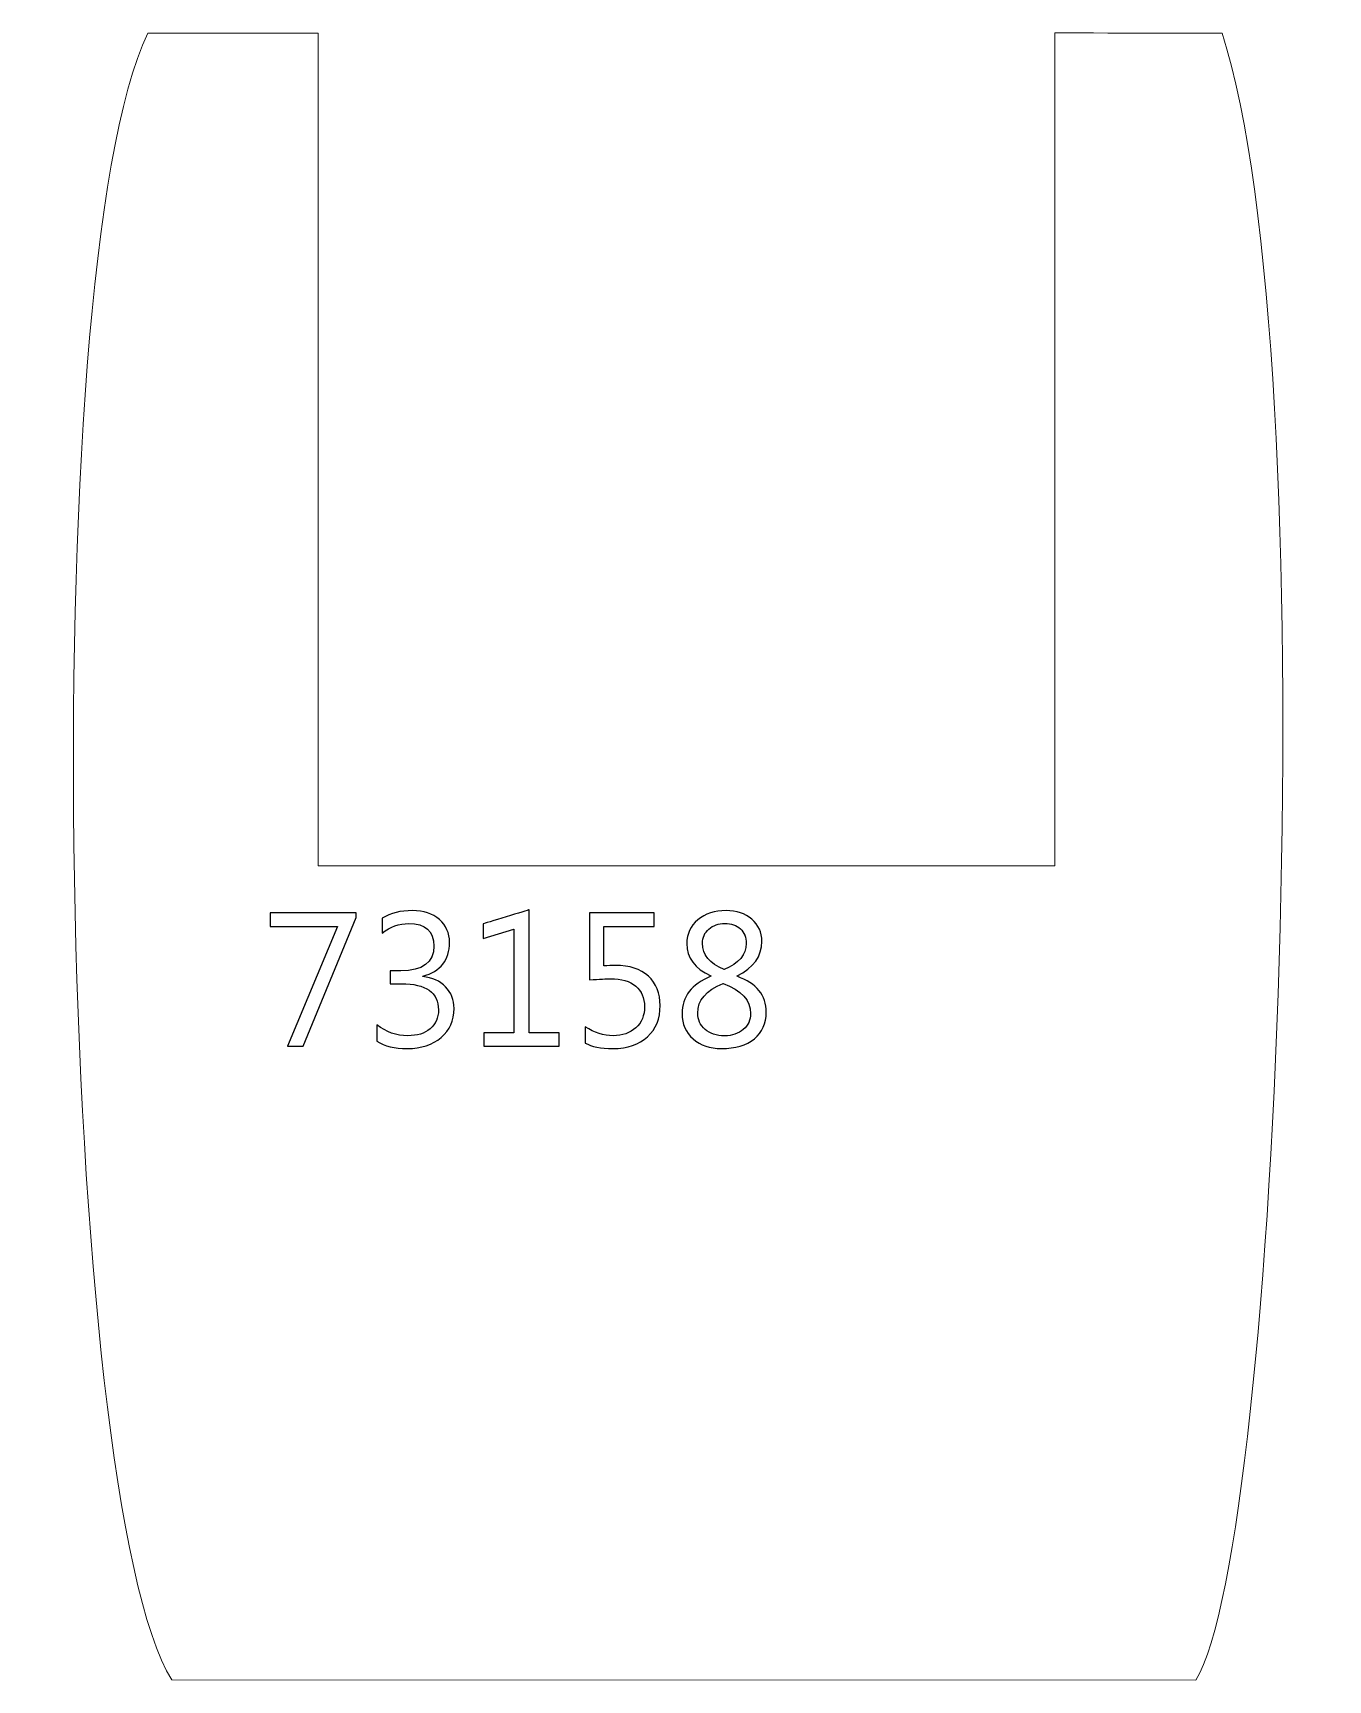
# Model space of a CAD drawing. Header units: centimetres. Extents: x -19.4 to 19.9, y -26.5 to 22.7.
# Drawn here: x -7.477 to -4.599, y -26.442 to -22.782 of the extents above; entities that cross this region are included whole.
import ezdxf

# ---------------------------------------------------------------- set-up
doc = ezdxf.new("R2010")
doc.units = ezdxf.units.CM
doc.header["$MEASUREMENT"] = 0
doc.layers.add('Camada 1', color=7, linetype='Continuous')

msp = doc.modelspace()

# ---------------------------------------------------------------- linework, layer by layer
at = {"layer": 'Camada 1', "color": 7, "lineweight": 9}
msp.add_open_spline([(-7.22207, -22.78292), (-7.22207, -22.78292), (-6.84369, -22.7827), (-6.84369, -22.7827), (-6.84369, -22.7827), (-6.84369, -22.7827), (-6.84373, -24.63254), (-6.84373, -24.63254), (-6.84373, -24.63254), (-6.84373, -24.63254), (-5.20627, -24.6323), (-5.20627, -24.6323), (-5.20627, -24.6323), (-5.20627, -24.6323), (-5.20603, -22.78214), (-5.20603, -22.78214), (-5.20603, -22.78214), (-5.20603, -22.78214), (-4.83427, -22.78268), (-4.83427, -22.78268), (-4.83427, -22.78268), (-4.59865, -23.50388), (-4.70595, -26.14142), (-4.89249, -26.44154), (-4.89249, -26.44154), (-4.89249, -26.44154), (-7.16875, -26.4411), (-7.16875, -26.4411), (-7.16875, -26.4411), (-7.41943, -26.04228), (-7.47743, -23.3133), (-7.22207, -22.78292)], degree=3, knots=[0, 0, 0, 0, 0.1111111, 0.1111111, 0.1111111, 0.1111111, 0.2222222, 0.2222222, 0.2222222, 0.2222222, 0.3333333, 0.3333333, 0.3333333, 0.3333333, 0.4444444, 0.4444444, 0.4444444, 0.4444445, 0.5555556, 0.5555556, 0.5555556, 0.5555556, 0.6666667, 0.6666667, 0.6666667, 0.6666667, 0.7777778, 0.7777778, 0.7777778, 0.7777778, 1, 1, 1, 1], dxfattribs=at)
at = {"layer": 'Camada 1', "color": 7}
for points, knots in [([(-6.75932, -24.74772), (-6.75932, -24.74772), (-6.87659, -25.0334), (-6.87659, -25.0334), (-6.87659, -25.0334), (-6.87659, -25.0334), (-6.91173, -25.0334), (-6.91173, -25.0334), (-6.91173, -25.0334), (-6.91173, -25.0334), (-6.80081, -24.76754), (-6.80081, -24.76754), (-6.80081, -24.76754), (-6.80081, -24.76754), (-6.95025, -24.76754), (-6.95025, -24.76754), (-6.95025, -24.76754), (-6.95025, -24.76754), (-6.95025, -24.73706), (-6.95025, -24.73706), (-6.95025, -24.73706), (-6.95025, -24.73706), (-6.75932, -24.73706), (-6.75932, -24.73706), (-6.75932, -24.73706), (-6.75932, -24.73706), (-6.75932, -24.74772), (-6.75932, -24.74772)], [0, 0, 0, 0, 0.125, 0.125, 0.125, 0.125, 0.25, 0.25, 0.25, 0.25, 0.375, 0.375, 0.375, 0.375, 0.5, 0.5, 0.5, 0.5, 0.625, 0.625, 0.625, 0.625, 0.75, 0.75, 0.75, 0.75, 1, 1, 1, 1]), ([(-6.71276, -25.02239), (-6.71276, -25.02239), (-6.71276, -24.98599), (-6.71276, -24.98599), (-6.71276, -24.98599), (-6.69251, -25.00207), (-6.66958, -25.01012), (-6.6441, -25.01012), (-6.6441, -25.01012), (-6.62336, -25.01012), (-6.60685, -25.00497), (-6.5945, -24.99459), (-6.5945, -24.99459), (-6.58216, -24.98422), (-6.57602, -24.97025), (-6.57602, -24.95275), (-6.57602, -24.95275), (-6.57602, -24.91395), (-6.60353, -24.89454), (-6.6585, -24.89454), (-6.6585, -24.89454), (-6.6585, -24.89454), (-6.68312, -24.89454), (-6.68312, -24.89454), (-6.68312, -24.89454), (-6.68312, -24.89454), (-6.68312, -24.86576), (-6.68312, -24.86576), (-6.68312, -24.86576), (-6.68312, -24.86576), (-6.6597, -24.86576), (-6.6597, -24.86576), (-6.6597, -24.86576), (-6.61066, -24.86576), (-6.58618, -24.84755), (-6.58618, -24.81122), (-6.58618, -24.81122), (-6.58618, -24.77756), (-6.60488, -24.76077), (-6.64227, -24.76077), (-6.64227, -24.76077), (-6.66315, -24.76077), (-6.68284, -24.76782), (-6.70133, -24.78194), (-6.70133, -24.78194), (-6.70133, -24.78194), (-6.70133, -24.74892), (-6.70133, -24.74892), (-6.70133, -24.74892), (-6.68228, -24.73763), (-6.65977, -24.73198), (-6.63387, -24.73198), (-6.63387, -24.73198), (-6.6089, -24.73198), (-6.58893, -24.73861), (-6.5739, -24.75181), (-6.5739, -24.75181), (-6.55894, -24.76507), (-6.55146, -24.78201), (-6.55146, -24.80268), (-6.55146, -24.80268), (-6.55146, -24.8417), (-6.57129, -24.86682), (-6.61101, -24.87796), (-6.61101, -24.87796), (-6.61101, -24.87796), (-6.61101, -24.87881), (-6.61101, -24.87881), (-6.61101, -24.87881), (-6.58971, -24.88086), (-6.57277, -24.88834), (-6.56021, -24.90125), (-6.56021, -24.90125), (-6.54758, -24.91416), (-6.5413, -24.93025), (-6.5413, -24.94951), (-6.5413, -24.94951), (-6.5413, -24.97618), (-6.55083, -24.99763), (-6.56995, -25.014), (-6.56995, -25.014), (-6.58907, -25.0303), (-6.61426, -25.03848), (-6.64552, -25.03848), (-6.64552, -25.03848), (-6.67367, -25.03848), (-6.6961, -25.03312), (-6.71276, -25.02239)], [0, 0, 0, 0, 0.0434783, 0.0434783, 0.0434783, 0.0434783, 0.0869565, 0.0869565, 0.0869565, 0.0869565, 0.1304348, 0.1304348, 0.1304348, 0.1304348, 0.173913, 0.173913, 0.173913, 0.1739131, 0.2173913, 0.2173913, 0.2173913, 0.2173913, 0.2608696, 0.2608696, 0.2608696, 0.2608696, 0.3043478, 0.3043478, 0.3043478, 0.3043478, 0.3478261, 0.3478261, 0.3478261, 0.3478261, 0.3913043, 0.3913043, 0.3913043, 0.3913044, 0.4347826, 0.4347826, 0.4347826, 0.4347826, 0.4782609, 0.4782609, 0.4782609, 0.4782609, 0.5217391, 0.5217391, 0.5217391, 0.5217391, 0.5652174, 0.5652174, 0.5652174, 0.5652174, 0.6086957, 0.6086957, 0.6086957, 0.6086957, 0.6521739, 0.6521739, 0.6521739, 0.6521739, 0.6956522, 0.6956522, 0.6956522, 0.6956522, 0.7391304, 0.7391304, 0.7391304, 0.7391304, 0.7826087, 0.7826087, 0.7826087, 0.7826087, 0.826087, 0.826087, 0.826087, 0.826087, 0.8695652, 0.8695652, 0.8695652, 0.8695652, 0.9130435, 0.9130435, 0.9130435, 0.9130435, 1, 1, 1, 1]), ([(-6.30762, -25.0334), (-6.30762, -25.0334), (-6.47526, -25.0334), (-6.47526, -25.0334), (-6.47526, -25.0334), (-6.47526, -25.0334), (-6.47526, -25.00377), (-6.47526, -25.00377), (-6.47526, -25.00377), (-6.47526, -25.00377), (-6.40838, -25.00377), (-6.40838, -25.00377), (-6.40838, -25.00377), (-6.40838, -25.00377), (-6.40838, -24.77333), (-6.40838, -24.77333), (-6.40838, -24.77333), (-6.40838, -24.77333), (-6.47696, -24.79379), (-6.47696, -24.79379), (-6.47696, -24.79379), (-6.47696, -24.79379), (-6.47696, -24.76162), (-6.47696, -24.76162), (-6.47696, -24.76162), (-6.47696, -24.76162), (-6.37451, -24.73029), (-6.37451, -24.73029), (-6.37451, -24.73029), (-6.37451, -24.73029), (-6.37451, -25.00377), (-6.37451, -25.00377), (-6.37451, -25.00377), (-6.37451, -25.00377), (-6.30762, -25.00377), (-6.30762, -25.00377), (-6.30762, -25.00377), (-6.30762, -25.00377), (-6.30762, -25.0334), (-6.30762, -25.0334)], [0, 0, 0, 0, 0.0909091, 0.0909091, 0.0909091, 0.0909091, 0.1818182, 0.1818182, 0.1818182, 0.1818182, 0.2727273, 0.2727273, 0.2727273, 0.2727273, 0.3636364, 0.3636364, 0.3636364, 0.3636364, 0.4545455, 0.4545455, 0.4545455, 0.4545455, 0.5454545, 0.5454545, 0.5454545, 0.5454546, 0.6363636, 0.6363636, 0.6363636, 0.6363636, 0.7272727, 0.7272727, 0.7272727, 0.7272727, 0.8181818, 0.8181818, 0.8181818, 0.8181818, 1, 1, 1, 1]), ([(-6.24962, -25.0262), (-6.24962, -25.0262), (-6.24962, -24.99022), (-6.24962, -24.99022), (-6.24962, -24.99022), (-6.22937, -25.00348), (-6.20877, -25.01012), (-6.18782, -25.01012), (-6.18782, -25.01012), (-6.16686, -25.01012), (-6.15, -25.00419), (-6.13716, -24.99234), (-6.13716, -24.99234), (-6.12438, -24.98055), (-6.11796, -24.96482), (-6.11796, -24.94527), (-6.11796, -24.94527), (-6.11796, -24.92587), (-6.12453, -24.9107), (-6.13758, -24.89984), (-6.13758, -24.89984), (-6.1507, -24.88897), (-6.1694, -24.88354), (-6.19381, -24.88354), (-6.19381, -24.88354), (-6.20207, -24.88354), (-6.21759, -24.88438), (-6.24031, -24.88601), (-6.24031, -24.88601), (-6.24031, -24.88601), (-6.24031, -24.73706), (-6.24031, -24.73706), (-6.24031, -24.73706), (-6.24031, -24.73706), (-6.0968, -24.73706), (-6.0968, -24.73706), (-6.0968, -24.73706), (-6.0968, -24.73706), (-6.0968, -24.76754), (-6.0968, -24.76754), (-6.0968, -24.76754), (-6.0968, -24.76754), (-6.20814, -24.76754), (-6.20814, -24.76754), (-6.20814, -24.76754), (-6.20814, -24.76754), (-6.20814, -24.85475), (-6.20814, -24.85475), (-6.20814, -24.85475), (-6.19903, -24.85419), (-6.19064, -24.8539), (-6.18288, -24.8539), (-6.18288, -24.8539), (-6.1512, -24.8539), (-6.12664, -24.86188), (-6.10929, -24.87775), (-6.10929, -24.87775), (-6.09193, -24.89363), (-6.08325, -24.91543), (-6.08325, -24.94309), (-6.08325, -24.94309), (-6.08325, -24.97173), (-6.09256, -24.99481), (-6.11126, -25.01223), (-6.11126, -25.01223), (-6.12996, -25.02973), (-6.15564, -25.03848), (-6.18817, -25.03848), (-6.18817, -25.03848), (-6.21561, -25.03848), (-6.23608, -25.03439), (-6.24962, -25.0262)], [0, 0, 0, 0, 0.0526316, 0.0526316, 0.0526316, 0.0526316, 0.1052632, 0.1052632, 0.1052632, 0.1052632, 0.1578947, 0.1578947, 0.1578947, 0.1578947, 0.2105263, 0.2105263, 0.2105263, 0.2105263, 0.2631579, 0.2631579, 0.2631579, 0.2631579, 0.3157895, 0.3157895, 0.3157895, 0.3157895, 0.3684211, 0.3684211, 0.3684211, 0.3684211, 0.4210526, 0.4210526, 0.4210526, 0.4210526, 0.4736842, 0.4736842, 0.4736842, 0.4736842, 0.5263158, 0.5263158, 0.5263158, 0.5263158, 0.5789474, 0.5789474, 0.5789474, 0.5789474, 0.6315789, 0.6315789, 0.6315789, 0.631579, 0.6842105, 0.6842105, 0.6842105, 0.6842105, 0.7368421, 0.7368421, 0.7368421, 0.7368421, 0.7894737, 0.7894737, 0.7894737, 0.7894737, 0.8421053, 0.8421053, 0.8421053, 0.8421053, 0.8947368, 0.8947368, 0.8947368, 0.8947369, 1, 1, 1, 1]), ([(-5.97064, -24.87803), (-5.97064, -24.87803), (-5.97064, -24.87719), (-5.97064, -24.87719), (-5.97064, -24.87719), (-6.0062, -24.86068), (-6.02398, -24.83669), (-6.02398, -24.80522), (-6.02398, -24.80522), (-6.02398, -24.78384), (-6.01587, -24.76627), (-5.99957, -24.75258), (-5.99957, -24.75258), (-5.98327, -24.73883), (-5.96232, -24.73198), (-5.93663, -24.73198), (-5.93663, -24.73198), (-5.91349, -24.73198), (-5.89444, -24.7384), (-5.87955, -24.75124), (-5.87955, -24.75124), (-5.86467, -24.76409), (-5.85719, -24.78052), (-5.85719, -24.80063), (-5.85719, -24.80063), (-5.85719, -24.83351), (-5.87553, -24.85898), (-5.91222, -24.87719), (-5.91222, -24.87719), (-5.91222, -24.87719), (-5.91222, -24.87803), (-5.91222, -24.87803), (-5.91222, -24.87803), (-5.86904, -24.89349), (-5.84745, -24.92023), (-5.84745, -24.95826), (-5.84745, -24.95826), (-5.84745, -24.98281), (-5.85627, -25.00228), (-5.87391, -25.01675), (-5.87391, -25.01675), (-5.89148, -25.03121), (-5.91603, -25.03848), (-5.94743, -25.03848), (-5.94743, -25.03848), (-5.97276, -25.03848), (-5.99357, -25.03128), (-6.01001, -25.01696), (-6.01001, -25.01696), (-6.02638, -25.00264), (-6.03457, -24.98401), (-6.03457, -24.96115), (-6.03457, -24.96115), (-6.03457, -24.92312), (-6.01326, -24.89539), (-5.97064, -24.87803)], [0, 0, 0, 0, 0.0666667, 0.0666667, 0.0666667, 0.0666667, 0.1333333, 0.1333333, 0.1333333, 0.1333333, 0.2, 0.2, 0.2, 0.2, 0.2666667, 0.2666667, 0.2666667, 0.2666667, 0.3333333, 0.3333333, 0.3333333, 0.3333333, 0.4, 0.4, 0.4, 0.4, 0.4666667, 0.4666667, 0.4666667, 0.4666667, 0.5333333, 0.5333333, 0.5333333, 0.5333333, 0.6, 0.6, 0.6, 0.6, 0.6666667, 0.6666667, 0.6666667, 0.6666667, 0.7333333, 0.7333333, 0.7333333, 0.7333333, 0.8, 0.8, 0.8, 0.8, 0.8666667, 0.8666667, 0.8666667, 0.8666667, 1, 1, 1, 1]), ([(-5.8919, -24.80487), (-5.8919, -24.79118), (-5.8962, -24.78045), (-5.90474, -24.77255), (-5.90474, -24.77255), (-5.91328, -24.76472), (-5.92499, -24.76077), (-5.93974, -24.76077), (-5.93974, -24.76077), (-5.95357, -24.76077), (-5.96528, -24.76486), (-5.97488, -24.77312), (-5.97488, -24.77312), (-5.98447, -24.7813), (-5.98927, -24.79174), (-5.98927, -24.80444), (-5.98927, -24.80444), (-5.98927, -24.83027), (-5.97318, -24.84967), (-5.94101, -24.86279), (-5.94101, -24.86279), (-5.90827, -24.84925), (-5.8919, -24.82999), (-5.8919, -24.80487)], [0, 0, 0, 0, 0.1428571, 0.1428571, 0.1428571, 0.1428572, 0.2857143, 0.2857143, 0.2857143, 0.2857143, 0.4285714, 0.4285714, 0.4285714, 0.4285714, 0.5714286, 0.5714286, 0.5714286, 0.5714286, 0.7142857, 0.7142857, 0.7142857, 0.7142857, 1, 1, 1, 1]), ([(-5.94327, -24.89412), (-5.98101, -24.90915), (-5.99985, -24.93102), (-5.99985, -24.9596), (-5.99985, -24.9596), (-5.99985, -24.97434), (-5.99435, -24.98648), (-5.98341, -24.99593), (-5.98341, -24.99593), (-5.97248, -25.00539), (-5.95808, -25.01012), (-5.94016, -25.01012), (-5.94016, -25.01012), (-5.92309, -25.01012), (-5.90919, -25.00546), (-5.89839, -24.99615), (-5.89839, -24.99615), (-5.8876, -24.98683), (-5.88216, -24.97505), (-5.88216, -24.9608), (-5.88216, -24.9608), (-5.88216, -24.93102), (-5.90255, -24.90873), (-5.94327, -24.89412)], [0, 0, 0, 0, 0.1428571, 0.1428571, 0.1428571, 0.1428572, 0.2857143, 0.2857143, 0.2857143, 0.2857143, 0.4285714, 0.4285714, 0.4285714, 0.4285714, 0.5714286, 0.5714286, 0.5714286, 0.5714286, 0.7142857, 0.7142857, 0.7142857, 0.7142857, 1, 1, 1, 1])]:
    msp.add_open_spline(points, degree=3, knots=knots, dxfattribs=at)
at = {"layer": 'Camada 1', "color": 250, "lineweight": 9}
for points, knots in [([(-6.75932, -24.74772), (-6.75932, -24.74772), (-6.87659, -25.0334), (-6.87659, -25.0334), (-6.87659, -25.0334), (-6.87659, -25.0334), (-6.91173, -25.0334), (-6.91173, -25.0334), (-6.91173, -25.0334), (-6.91173, -25.0334), (-6.80081, -24.76754), (-6.80081, -24.76754), (-6.80081, -24.76754), (-6.80081, -24.76754), (-6.95025, -24.76754), (-6.95025, -24.76754), (-6.95025, -24.76754), (-6.95025, -24.76754), (-6.95025, -24.73706), (-6.95025, -24.73706), (-6.95025, -24.73706), (-6.95025, -24.73706), (-6.75932, -24.73706), (-6.75932, -24.73706), (-6.75932, -24.73706), (-6.75932, -24.73706), (-6.75932, -24.74772), (-6.75932, -24.74772)], [0, 0, 0, 0, 0.125, 0.125, 0.125, 0.125, 0.25, 0.25, 0.25, 0.25, 0.375, 0.375, 0.375, 0.375, 0.5, 0.5, 0.5, 0.5, 0.625, 0.625, 0.625, 0.625, 0.75, 0.75, 0.75, 0.75, 1, 1, 1, 1]), ([(-6.71276, -25.02239), (-6.71276, -25.02239), (-6.71276, -24.98599), (-6.71276, -24.98599), (-6.71276, -24.98599), (-6.69251, -25.00207), (-6.66958, -25.01012), (-6.6441, -25.01012), (-6.6441, -25.01012), (-6.62336, -25.01012), (-6.60685, -25.00497), (-6.5945, -24.99459), (-6.5945, -24.99459), (-6.58216, -24.98422), (-6.57602, -24.97025), (-6.57602, -24.95275), (-6.57602, -24.95275), (-6.57602, -24.91395), (-6.60353, -24.89454), (-6.6585, -24.89454), (-6.6585, -24.89454), (-6.6585, -24.89454), (-6.68312, -24.89454), (-6.68312, -24.89454), (-6.68312, -24.89454), (-6.68312, -24.89454), (-6.68312, -24.86576), (-6.68312, -24.86576), (-6.68312, -24.86576), (-6.68312, -24.86576), (-6.6597, -24.86576), (-6.6597, -24.86576), (-6.6597, -24.86576), (-6.61066, -24.86576), (-6.58618, -24.84755), (-6.58618, -24.81122), (-6.58618, -24.81122), (-6.58618, -24.77756), (-6.60488, -24.76077), (-6.64227, -24.76077), (-6.64227, -24.76077), (-6.66315, -24.76077), (-6.68284, -24.76782), (-6.70133, -24.78194), (-6.70133, -24.78194), (-6.70133, -24.78194), (-6.70133, -24.74892), (-6.70133, -24.74892), (-6.70133, -24.74892), (-6.68228, -24.73763), (-6.65977, -24.73198), (-6.63387, -24.73198), (-6.63387, -24.73198), (-6.6089, -24.73198), (-6.58893, -24.73861), (-6.5739, -24.75181), (-6.5739, -24.75181), (-6.55894, -24.76507), (-6.55146, -24.78201), (-6.55146, -24.80268), (-6.55146, -24.80268), (-6.55146, -24.8417), (-6.57129, -24.86682), (-6.61101, -24.87796), (-6.61101, -24.87796), (-6.61101, -24.87796), (-6.61101, -24.87881), (-6.61101, -24.87881), (-6.61101, -24.87881), (-6.58971, -24.88086), (-6.57277, -24.88834), (-6.56021, -24.90125), (-6.56021, -24.90125), (-6.54758, -24.91416), (-6.5413, -24.93025), (-6.5413, -24.94951), (-6.5413, -24.94951), (-6.5413, -24.97618), (-6.55083, -24.99763), (-6.56995, -25.014), (-6.56995, -25.014), (-6.58907, -25.0303), (-6.61426, -25.03848), (-6.64552, -25.03848), (-6.64552, -25.03848), (-6.67367, -25.03848), (-6.6961, -25.03312), (-6.71276, -25.02239)], [0, 0, 0, 0, 0.0434783, 0.0434783, 0.0434783, 0.0434783, 0.0869565, 0.0869565, 0.0869565, 0.0869565, 0.1304348, 0.1304348, 0.1304348, 0.1304348, 0.173913, 0.173913, 0.173913, 0.1739131, 0.2173913, 0.2173913, 0.2173913, 0.2173913, 0.2608696, 0.2608696, 0.2608696, 0.2608696, 0.3043478, 0.3043478, 0.3043478, 0.3043478, 0.3478261, 0.3478261, 0.3478261, 0.3478261, 0.3913043, 0.3913043, 0.3913043, 0.3913044, 0.4347826, 0.4347826, 0.4347826, 0.4347826, 0.4782609, 0.4782609, 0.4782609, 0.4782609, 0.5217391, 0.5217391, 0.5217391, 0.5217391, 0.5652174, 0.5652174, 0.5652174, 0.5652174, 0.6086957, 0.6086957, 0.6086957, 0.6086957, 0.6521739, 0.6521739, 0.6521739, 0.6521739, 0.6956522, 0.6956522, 0.6956522, 0.6956522, 0.7391304, 0.7391304, 0.7391304, 0.7391304, 0.7826087, 0.7826087, 0.7826087, 0.7826087, 0.826087, 0.826087, 0.826087, 0.826087, 0.8695652, 0.8695652, 0.8695652, 0.8695652, 0.9130435, 0.9130435, 0.9130435, 0.9130435, 1, 1, 1, 1]), ([(-6.30762, -25.0334), (-6.30762, -25.0334), (-6.47526, -25.0334), (-6.47526, -25.0334), (-6.47526, -25.0334), (-6.47526, -25.0334), (-6.47526, -25.00377), (-6.47526, -25.00377), (-6.47526, -25.00377), (-6.47526, -25.00377), (-6.40838, -25.00377), (-6.40838, -25.00377), (-6.40838, -25.00377), (-6.40838, -25.00377), (-6.40838, -24.77333), (-6.40838, -24.77333), (-6.40838, -24.77333), (-6.40838, -24.77333), (-6.47696, -24.79379), (-6.47696, -24.79379), (-6.47696, -24.79379), (-6.47696, -24.79379), (-6.47696, -24.76162), (-6.47696, -24.76162), (-6.47696, -24.76162), (-6.47696, -24.76162), (-6.37451, -24.73029), (-6.37451, -24.73029), (-6.37451, -24.73029), (-6.37451, -24.73029), (-6.37451, -25.00377), (-6.37451, -25.00377), (-6.37451, -25.00377), (-6.37451, -25.00377), (-6.30762, -25.00377), (-6.30762, -25.00377), (-6.30762, -25.00377), (-6.30762, -25.00377), (-6.30762, -25.0334), (-6.30762, -25.0334)], [0, 0, 0, 0, 0.0909091, 0.0909091, 0.0909091, 0.0909091, 0.1818182, 0.1818182, 0.1818182, 0.1818182, 0.2727273, 0.2727273, 0.2727273, 0.2727273, 0.3636364, 0.3636364, 0.3636364, 0.3636364, 0.4545455, 0.4545455, 0.4545455, 0.4545455, 0.5454545, 0.5454545, 0.5454545, 0.5454546, 0.6363636, 0.6363636, 0.6363636, 0.6363636, 0.7272727, 0.7272727, 0.7272727, 0.7272727, 0.8181818, 0.8181818, 0.8181818, 0.8181818, 1, 1, 1, 1]), ([(-6.24962, -25.0262), (-6.24962, -25.0262), (-6.24962, -24.99022), (-6.24962, -24.99022), (-6.24962, -24.99022), (-6.22937, -25.00348), (-6.20877, -25.01012), (-6.18782, -25.01012), (-6.18782, -25.01012), (-6.16686, -25.01012), (-6.15, -25.00419), (-6.13716, -24.99234), (-6.13716, -24.99234), (-6.12438, -24.98055), (-6.11796, -24.96482), (-6.11796, -24.94527), (-6.11796, -24.94527), (-6.11796, -24.92587), (-6.12453, -24.9107), (-6.13758, -24.89984), (-6.13758, -24.89984), (-6.1507, -24.88897), (-6.1694, -24.88354), (-6.19381, -24.88354), (-6.19381, -24.88354), (-6.20207, -24.88354), (-6.21759, -24.88438), (-6.24031, -24.88601), (-6.24031, -24.88601), (-6.24031, -24.88601), (-6.24031, -24.73706), (-6.24031, -24.73706), (-6.24031, -24.73706), (-6.24031, -24.73706), (-6.0968, -24.73706), (-6.0968, -24.73706), (-6.0968, -24.73706), (-6.0968, -24.73706), (-6.0968, -24.76754), (-6.0968, -24.76754), (-6.0968, -24.76754), (-6.0968, -24.76754), (-6.20814, -24.76754), (-6.20814, -24.76754), (-6.20814, -24.76754), (-6.20814, -24.76754), (-6.20814, -24.85475), (-6.20814, -24.85475), (-6.20814, -24.85475), (-6.19903, -24.85419), (-6.19064, -24.8539), (-6.18288, -24.8539), (-6.18288, -24.8539), (-6.1512, -24.8539), (-6.12664, -24.86188), (-6.10929, -24.87775), (-6.10929, -24.87775), (-6.09193, -24.89363), (-6.08325, -24.91543), (-6.08325, -24.94309), (-6.08325, -24.94309), (-6.08325, -24.97173), (-6.09256, -24.99481), (-6.11126, -25.01223), (-6.11126, -25.01223), (-6.12996, -25.02973), (-6.15564, -25.03848), (-6.18817, -25.03848), (-6.18817, -25.03848), (-6.21561, -25.03848), (-6.23608, -25.03439), (-6.24962, -25.0262)], [0, 0, 0, 0, 0.0526316, 0.0526316, 0.0526316, 0.0526316, 0.1052632, 0.1052632, 0.1052632, 0.1052632, 0.1578947, 0.1578947, 0.1578947, 0.1578947, 0.2105263, 0.2105263, 0.2105263, 0.2105263, 0.2631579, 0.2631579, 0.2631579, 0.2631579, 0.3157895, 0.3157895, 0.3157895, 0.3157895, 0.3684211, 0.3684211, 0.3684211, 0.3684211, 0.4210526, 0.4210526, 0.4210526, 0.4210526, 0.4736842, 0.4736842, 0.4736842, 0.4736842, 0.5263158, 0.5263158, 0.5263158, 0.5263158, 0.5789474, 0.5789474, 0.5789474, 0.5789474, 0.6315789, 0.6315789, 0.6315789, 0.631579, 0.6842105, 0.6842105, 0.6842105, 0.6842105, 0.7368421, 0.7368421, 0.7368421, 0.7368421, 0.7894737, 0.7894737, 0.7894737, 0.7894737, 0.8421053, 0.8421053, 0.8421053, 0.8421053, 0.8947368, 0.8947368, 0.8947368, 0.8947369, 1, 1, 1, 1]), ([(-5.97064, -24.87803), (-5.97064, -24.87803), (-5.97064, -24.87719), (-5.97064, -24.87719), (-5.97064, -24.87719), (-6.0062, -24.86068), (-6.02398, -24.83669), (-6.02398, -24.80522), (-6.02398, -24.80522), (-6.02398, -24.78384), (-6.01587, -24.76627), (-5.99957, -24.75258), (-5.99957, -24.75258), (-5.98327, -24.73883), (-5.96232, -24.73198), (-5.93663, -24.73198), (-5.93663, -24.73198), (-5.91349, -24.73198), (-5.89444, -24.7384), (-5.87955, -24.75124), (-5.87955, -24.75124), (-5.86467, -24.76409), (-5.85719, -24.78052), (-5.85719, -24.80063), (-5.85719, -24.80063), (-5.85719, -24.83351), (-5.87553, -24.85898), (-5.91222, -24.87719), (-5.91222, -24.87719), (-5.91222, -24.87719), (-5.91222, -24.87803), (-5.91222, -24.87803), (-5.91222, -24.87803), (-5.86904, -24.89349), (-5.84745, -24.92023), (-5.84745, -24.95826), (-5.84745, -24.95826), (-5.84745, -24.98281), (-5.85627, -25.00228), (-5.87391, -25.01675), (-5.87391, -25.01675), (-5.89148, -25.03121), (-5.91603, -25.03848), (-5.94743, -25.03848), (-5.94743, -25.03848), (-5.97276, -25.03848), (-5.99357, -25.03128), (-6.01001, -25.01696), (-6.01001, -25.01696), (-6.02638, -25.00264), (-6.03457, -24.98401), (-6.03457, -24.96115), (-6.03457, -24.96115), (-6.03457, -24.92312), (-6.01326, -24.89539), (-5.97064, -24.87803)], [0, 0, 0, 0, 0.0666667, 0.0666667, 0.0666667, 0.0666667, 0.1333333, 0.1333333, 0.1333333, 0.1333333, 0.2, 0.2, 0.2, 0.2, 0.2666667, 0.2666667, 0.2666667, 0.2666667, 0.3333333, 0.3333333, 0.3333333, 0.3333333, 0.4, 0.4, 0.4, 0.4, 0.4666667, 0.4666667, 0.4666667, 0.4666667, 0.5333333, 0.5333333, 0.5333333, 0.5333333, 0.6, 0.6, 0.6, 0.6, 0.6666667, 0.6666667, 0.6666667, 0.6666667, 0.7333333, 0.7333333, 0.7333333, 0.7333333, 0.8, 0.8, 0.8, 0.8, 0.8666667, 0.8666667, 0.8666667, 0.8666667, 1, 1, 1, 1]), ([(-5.8919, -24.80487), (-5.8919, -24.79118), (-5.8962, -24.78045), (-5.90474, -24.77255), (-5.90474, -24.77255), (-5.91328, -24.76472), (-5.92499, -24.76077), (-5.93974, -24.76077), (-5.93974, -24.76077), (-5.95357, -24.76077), (-5.96528, -24.76486), (-5.97488, -24.77312), (-5.97488, -24.77312), (-5.98447, -24.7813), (-5.98927, -24.79174), (-5.98927, -24.80444), (-5.98927, -24.80444), (-5.98927, -24.83027), (-5.97318, -24.84967), (-5.94101, -24.86279), (-5.94101, -24.86279), (-5.90827, -24.84925), (-5.8919, -24.82999), (-5.8919, -24.80487)], [0, 0, 0, 0, 0.1428571, 0.1428571, 0.1428571, 0.1428572, 0.2857143, 0.2857143, 0.2857143, 0.2857143, 0.4285714, 0.4285714, 0.4285714, 0.4285714, 0.5714286, 0.5714286, 0.5714286, 0.5714286, 0.7142857, 0.7142857, 0.7142857, 0.7142857, 1, 1, 1, 1]), ([(-5.94327, -24.89412), (-5.98101, -24.90915), (-5.99985, -24.93102), (-5.99985, -24.9596), (-5.99985, -24.9596), (-5.99985, -24.97434), (-5.99435, -24.98648), (-5.98341, -24.99593), (-5.98341, -24.99593), (-5.97248, -25.00539), (-5.95808, -25.01012), (-5.94016, -25.01012), (-5.94016, -25.01012), (-5.92309, -25.01012), (-5.90919, -25.00546), (-5.89839, -24.99615), (-5.89839, -24.99615), (-5.8876, -24.98683), (-5.88216, -24.97505), (-5.88216, -24.9608), (-5.88216, -24.9608), (-5.88216, -24.93102), (-5.90255, -24.90873), (-5.94327, -24.89412)], [0, 0, 0, 0, 0.1428571, 0.1428571, 0.1428571, 0.1428572, 0.2857143, 0.2857143, 0.2857143, 0.2857143, 0.4285714, 0.4285714, 0.4285714, 0.4285714, 0.5714286, 0.5714286, 0.5714286, 0.5714286, 0.7142857, 0.7142857, 0.7142857, 0.7142857, 1, 1, 1, 1])]:
    msp.add_open_spline(points, degree=3, knots=knots, dxfattribs=at)

doc.saveas('drawing.dxf')
